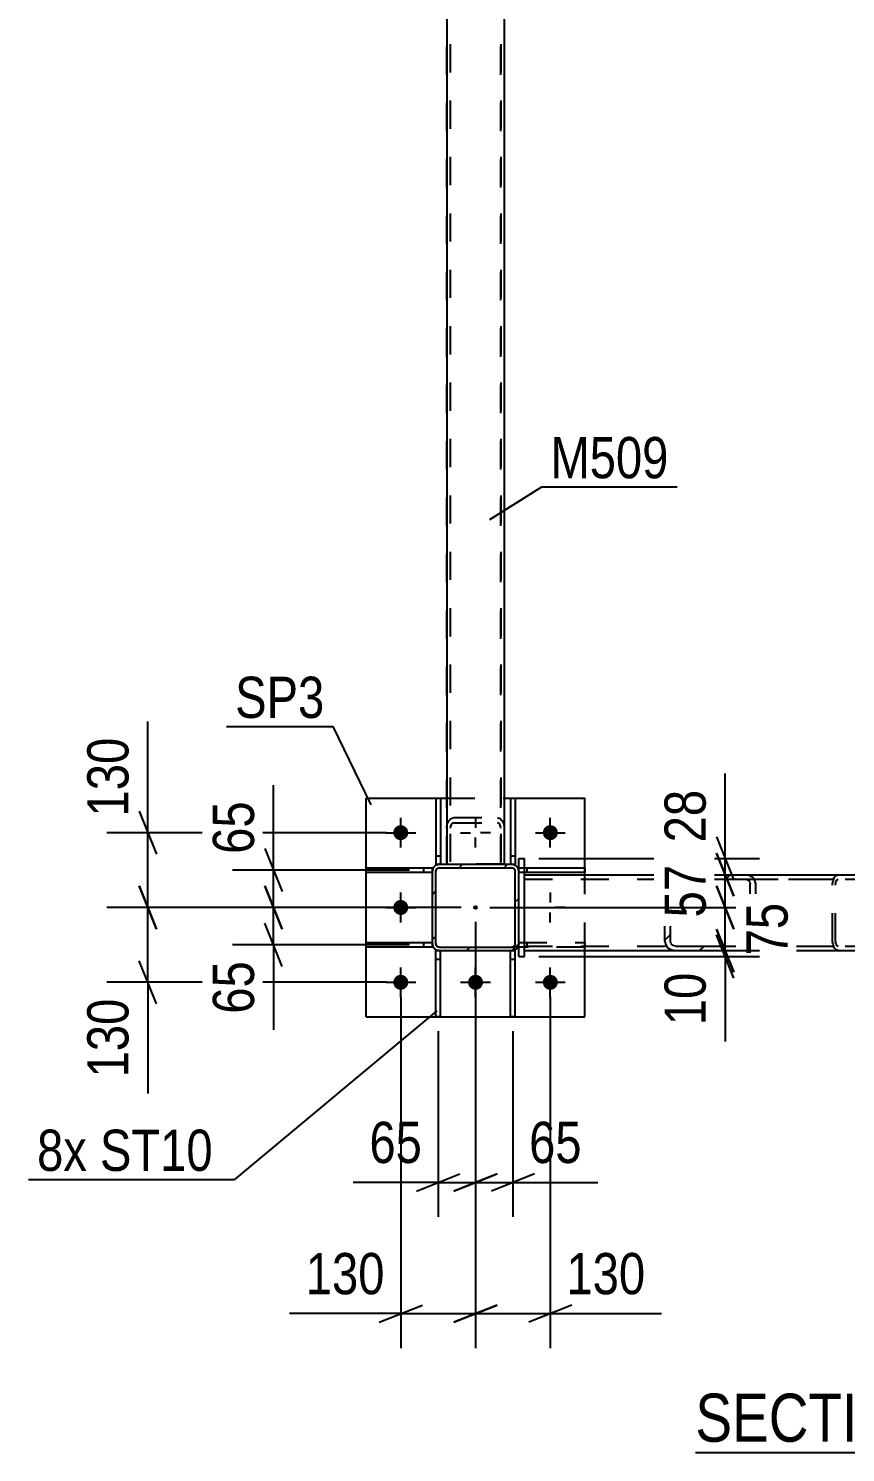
# Model space of a CAD drawing. Header units: millimetres. Extents: x -808 to 381, y -747 to 94.
# Drawn here: x -1.8 to 55, y -296.9 to -197.9 of the extents above; entities that cross this region are included whole.
import ezdxf

# ---------------------------------------------------------------- set-up
doc = ezdxf.new("R2010")
doc.units = ezdxf.units.MM
doc.linetypes.add('DXK_LINE_DOT2', pattern=[3.9198, 1.9599, -1.9599])
doc.linetypes.add('DXK_LINE_DOT3', pattern=[5.9187, 2.979, -0.9799, 0.9799, -0.9799])
doc.styles.add('Arial Narrow', font='ARIALN.TTF', dxfattribs={"height": 0.2})

# ---------------------------------------------------------------- blocks, each defined once
blk = doc.blocks.new('Unknown-232923327-16 - 102461')
at = {"color": 6, "linetype": 'Continuous'}
blk.add_line((44.584, -296.872), (72.23, -296.872), dxfattribs=at)
at = {"color": 0, "linetype": 'Continuous'}
for points in [[(62.692, -296.122), (62.692, -292.622), (44.584, -292.622), (44.584, -296.122)], [(66.299, -296.122), (66.299, -292.622), (63.742, -292.622), (63.742, -296.122)], [(68.623, -296.122), (68.623, -292.622), (67.349, -292.622), (67.349, -296.122)], [(72.23, -296.122), (72.23, -292.622), (69.673, -292.622), (69.673, -296.122)]]:
    blk.add_wipeout(points, dxfattribs=at)
at = {"color": 7, "linetype": 'Continuous', "style": 'Arial Narrow'}
for s, height, p in [('SECTION ', 3.3405, (44.584, -296.122)), ('E', 3.34, (63.742, -296.122)), ('E', 3.34, (69.673, -296.122)), ('-', 3.34, (67.349, -296.122))]:
    blk.add_text(s, height=height, dxfattribs=at).set_placement(p)
blk = doc.blocks.new('Part-232923327-102625 - 102461')
at = {"linetype": 'Continuous'}
h = blk.add_hatch(dxfattribs=at)
h.set_pattern_fill('', scale=0.7, style=0, pattern_type=0)
h.set_pattern_definition([(45, (31.8123, -261.995), (-1.57154, 1.57154), [])])
h.paths.add_polyline_path([(26.772, -261.995), (31.812, -261.995), (31.996, -261.958), (32.152, -261.854), (32.256, -261.699), (32.292, -261.515), (32.292, -256.475), (32.256, -256.291), (32.152, -256.136), (31.996, -256.031), (31.812, -255.995), (26.772, -255.995), (26.589, -256.031), (26.433, -256.136), (26.329, -256.291), (26.292, -256.475), (26.292, -261.515), (26.329, -261.699), (26.433, -261.854), (26.589, -261.958)])
h.paths.add_polyline_path([(26.551, -261.607), (26.532, -261.515), (26.532, -256.475), (26.551, -256.383), (26.603, -256.305), (26.68, -256.253), (26.772, -256.235), (31.812, -256.235), (31.904, -256.253), (31.982, -256.305), (32.034, -256.383), (32.052, -256.475), (32.052, -261.515), (32.034, -261.607), (31.982, -261.685), (31.904, -261.737), (31.812, -261.755), (26.772, -261.755), (26.68, -261.737), (26.603, -261.685)])
blk.add_hatch(color=30, dxfattribs=at).paths.add_polyline_path([(29.292, -259.095, -1), (29.292, -258.895, -1)])
at = {"color": 7, "linetype": 'DXK_LINE_DOT2'}
for p, q in [((26.292, -256.475), (26.329, -256.291)), ((26.603, -256.305), (26.551, -256.383)), ((26.589, -256.031), (26.772, -255.995)), ((26.68, -256.253), (26.603, -256.305)), ((26.772, -256.235), (26.68, -256.253)), ((26.772, -255.995), (31.812, -255.995)), ((26.772, -256.235), (31.812, -256.235)), ((31.812, -255.995), (31.996, -256.031)), ((31.904, -256.253), (31.812, -256.235)), ((31.982, -256.305), (31.904, -256.253)), ((32.034, -256.383), (31.982, -256.305)), ((32.256, -256.291), (32.292, -256.475)), ((26.292, -261.515), (26.292, -256.475)), ((26.551, -256.383), (26.532, -256.475)), ((26.532, -261.515), (26.532, -256.475)), ((32.052, -256.475), (32.034, -256.383)), ((32.052, -261.515), (32.052, -256.475)), ((32.292, -261.515), (32.292, -256.475)), ((26.329, -261.699), (26.292, -261.515)), ((26.532, -261.515), (26.551, -261.607)), ((26.551, -261.607), (26.603, -261.685)), ((26.772, -261.995), (26.589, -261.958)), ((26.603, -261.685), (26.68, -261.737)), ((26.68, -261.737), (26.772, -261.755)), ((26.772, -261.755), (31.812, -261.755)), ((26.772, -261.995), (31.812, -261.995)), ((31.812, -261.755), (31.904, -261.737)), ((31.996, -261.958), (31.812, -261.995)), ((31.904, -261.737), (31.982, -261.685)), ((31.982, -261.685), (32.034, -261.607)), ((32.034, -261.607), (32.052, -261.515)), ((32.292, -261.515), (32.256, -261.699))]:
    blk.add_line(p, q, dxfattribs=at)
at = {"color": 2, "linetype": 'Continuous'}
for p, q in [((26.329, -256.291), (26.292, -256.475)), ((26.551, -256.383), (26.603, -256.305)), ((26.772, -255.995), (26.589, -256.031)), ((26.603, -256.305), (26.68, -256.253)), ((26.68, -256.253), (26.772, -256.235)), ((26.772, -255.995), (26.772, -255.995)), ((26.772, -255.995), (31.812, -255.995)), ((26.772, -256.235), (26.772, -256.235)), ((26.772, -256.235), (31.812, -256.235)), ((31.812, -255.995), (31.812, -255.995)), ((31.996, -256.031), (31.812, -255.995)), ((31.812, -256.235), (31.812, -256.235)), ((31.812, -256.235), (31.904, -256.253)), ((31.904, -256.253), (31.982, -256.305)), ((31.982, -256.305), (32.034, -256.383)), ((32.292, -256.475), (32.256, -256.291)), ((26.292, -256.475), (26.292, -256.475)), ((26.292, -261.515), (26.292, -256.475)), ((26.532, -256.475), (26.551, -256.383)), ((26.532, -256.475), (26.532, -256.475)), ((26.532, -261.515), (26.532, -256.475)), ((32.034, -256.383), (32.052, -256.475)), ((32.052, -256.475), (32.052, -256.475)), ((32.052, -261.515), (32.052, -256.475)), ((32.292, -256.475), (32.292, -256.475)), ((32.292, -261.515), (32.292, -256.475)), ((26.292, -261.515), (26.292, -261.515)), ((26.292, -261.515), (26.329, -261.699)), ((26.532, -261.515), (26.532, -261.515)), ((26.551, -261.607), (26.532, -261.515)), ((26.603, -261.685), (26.551, -261.607)), ((26.589, -261.958), (26.772, -261.995)), ((26.68, -261.737), (26.603, -261.685)), ((26.772, -261.755), (26.68, -261.737)), ((26.772, -261.755), (26.772, -261.755)), ((26.772, -261.755), (31.812, -261.755)), ((26.772, -261.995), (26.772, -261.995)), ((26.772, -261.995), (31.812, -261.995)), ((31.904, -261.737), (31.812, -261.755)), ((31.812, -261.755), (31.812, -261.755)), ((31.812, -261.995), (31.996, -261.958)), ((31.812, -261.995), (31.812, -261.995)), ((31.982, -261.685), (31.904, -261.737)), ((32.034, -261.607), (31.982, -261.685)), ((32.052, -261.515), (32.034, -261.607)), ((32.052, -261.515), (32.052, -261.515)), ((32.256, -261.699), (32.292, -261.515)), ((32.292, -261.515), (32.292, -261.515))]:
    blk.add_line(p, q, dxfattribs=at)
at = {"color": 30, "linetype": 'DXK_LINE_DOT3'}
blk.add_line((29.292, -258.995), (29.292, -258.995), dxfattribs=at)
at = {"color": 30, "linetype": 'Continuous'}
blk.add_circle((29.292, -258.995), 0.1, dxfattribs=at)
at = {"color": 7, "linetype": 'DXK_LINE_DOT2'}
for centre, start, end in [((26.772, -256.475), 112.5, 157.5), ((31.812, -256.475), 22.5, 67.5), ((26.772, -261.515), 202.5, 247.5), ((31.812, -261.515), 292.5, 337.5)]:
    blk.add_arc(centre, 0.48, start, end, dxfattribs=at)
at = {"color": 2, "linetype": 'Continuous'}
for centre, start, end in [((26.772, -256.475), 112.5, 157.5), ((31.812, -256.475), 22.5, 67.5), ((26.772, -261.515), 202.5, 247.5), ((31.812, -261.515), 292.5, 337.5)]:
    blk.add_arc(centre, 0.48, start, end, dxfattribs=at)
blk = doc.blocks.new('Part-232923327-102497 - 102461')
at = {"linetype": 'Continuous'}
h = blk.add_hatch(dxfattribs=at)
h.set_pattern_fill('', scale=0.7, style=0, pattern_type=0)
h.set_pattern_definition([(45, (48.0198, -261.995), (-1.57154, 1.57154), [])])
h.paths.add_polyline_path([(43.232, -261.995), (48.02, -261.995), (48.313, -261.946), (48.561, -261.808), (48.728, -261.6), (48.786, -261.355), (48.786, -257.355), (48.728, -257.11), (48.561, -256.902), (48.313, -256.764), (48.02, -256.715), (43.232, -256.715), (42.939, -256.764), (42.69, -256.902), (42.524, -257.11), (42.466, -257.355), (42.466, -261.355), (42.524, -261.6), (42.69, -261.808), (42.939, -261.946)])
h.paths.add_polyline_path([(42.878, -261.477), (42.849, -261.355), (42.849, -257.355), (42.878, -257.233), (42.961, -257.129), (43.085, -257.059), (43.232, -257.035), (48.02, -257.035), (48.166, -257.059), (48.291, -257.129), (48.374, -257.233), (48.403, -257.355), (48.403, -261.355), (48.374, -261.477), (48.291, -261.581), (48.166, -261.651), (48.02, -261.675), (43.232, -261.675), (43.085, -261.651), (42.961, -261.581)])
at = {"color": 2, "linetype": 'Continuous'}
for p, q in [((42.524, -257.11), (42.466, -257.355)), ((42.849, -257.355), (42.878, -257.233)), ((43.232, -256.715), (42.939, -256.764)), ((43.085, -257.059), (43.232, -257.035)), ((43.232, -256.715), (48.02, -256.715)), ((43.232, -257.035), (48.02, -257.035)), ((48.02, -256.715), (56.908, -256.715)), ((48.313, -256.764), (48.02, -256.715)), ((48.02, -257.035), (48.166, -257.059)), ((48.374, -257.233), (48.403, -257.355)), ((48.786, -257.355), (48.728, -257.11)), ((56.908, -256.715), (57.055, -256.764)), ((57.055, -256.764), (57.179, -256.902)), ((57.179, -256.902), (57.262, -257.11)), ((57.262, -257.11), (57.291, -257.355)), ((42.466, -261.355), (42.466, -257.355)), ((42.849, -261.355), (42.849, -257.355)), ((48.403, -261.355), (48.403, -257.355)), ((48.786, -261.355), (48.786, -257.355)), ((57.291, -261.355), (57.291, -257.355)), ((42.466, -261.355), (42.524, -261.6)), ((42.878, -261.477), (42.849, -261.355)), ((42.939, -261.946), (43.232, -261.995)), ((43.232, -261.675), (43.085, -261.651)), ((43.232, -261.675), (48.02, -261.675)), ((43.232, -261.995), (48.02, -261.995)), ((48.166, -261.651), (48.02, -261.675)), ((48.02, -261.995), (48.313, -261.946)), ((48.02, -261.995), (56.908, -261.995)), ((48.403, -261.355), (48.374, -261.477)), ((48.728, -261.6), (48.786, -261.355)), ((57.055, -261.946), (56.908, -261.995)), ((57.179, -261.808), (57.055, -261.946)), ((57.262, -261.6), (57.179, -261.808)), ((57.291, -261.355), (57.262, -261.6))]:
    blk.add_line(p, q, dxfattribs=at)
at = {"color": 7, "linetype": 'DXK_LINE_DOT2'}
for p, q in [((43.232, -256.715), (48.02, -256.715)), ((43.232, -257.035), (56.908, -257.035)), ((54.132, -257.355), (54.161, -257.11)), ((54.161, -257.11), (54.244, -256.902)), ((54.244, -256.902), (54.368, -256.764)), ((54.338, -257.233), (54.323, -257.355)), ((54.379, -257.129), (54.338, -257.233)), ((54.368, -256.764), (54.515, -256.715)), ((54.379, -257.129), (54.396, -257.11)), ((54.396, -257.11), (54.441, -257.059)), ((54.441, -257.059), (54.515, -257.035)), ((56.982, -257.059), (56.908, -257.035)), ((57.044, -257.129), (56.982, -257.059)), ((57.085, -257.233), (57.044, -257.129)), ((57.1, -257.355), (57.085, -257.233)), ((54.132, -261.355), (54.132, -257.355)), ((54.323, -261.355), (54.323, -257.355)), ((57.1, -261.355), (57.1, -257.355)), ((43.232, -261.675), (56.908, -261.675)), ((43.232, -261.995), (48.02, -261.995)), ((54.161, -261.6), (54.132, -261.355)), ((54.244, -261.808), (54.161, -261.6)), ((54.368, -261.946), (54.244, -261.808)), ((54.323, -261.355), (54.338, -261.477)), ((54.338, -261.477), (54.379, -261.581)), ((54.515, -261.995), (54.368, -261.946)), ((54.379, -261.581), (54.441, -261.651)), ((54.441, -261.651), (54.515, -261.675)), ((54.515, -261.995), (56.908, -261.995)), ((56.908, -261.675), (56.982, -261.651)), ((56.982, -261.651), (57.044, -261.581)), ((57.044, -261.581), (57.085, -261.477)), ((57.085, -261.477), (57.1, -261.355))]:
    blk.add_line(p, q, dxfattribs=at)
at = {"color": 2, "linetype": 'Continuous'}
for centre, radius, start, end in [((43.156, -257.445), 0.716, 107.70119, 152.05373), ((43.194, -257.4), 0.358, 107.70119, 152.05373), ((48.058, -257.4), 0.358, 27.94627, 72.2988), ((48.095, -257.445), 0.716, 27.94627, 72.2988), ((43.156, -261.265), 0.716, 207.94627, 252.2988), ((43.194, -261.31), 0.358, 207.94627, 252.2988), ((48.058, -261.31), 0.358, 287.70119, 332.05373), ((48.095, -261.265), 0.716, 287.70119, 332.05373)]:
    blk.add_arc(centre, radius, start, end, dxfattribs=at)
blk = doc.blocks.new('Part-232923327-102658 - 102461')
at = {"color": 2, "linetype": 'Continuous'}
for p, q in [((26.532, -261.995), (26.772, -261.995)), ((26.532, -266.595), (26.532, -261.995)), ((26.852, -266.595), (26.852, -261.995)), ((26.852, -266.595), (26.532, -266.595))]:
    blk.add_line(p, q, dxfattribs=at)
at = {"color": 7, "linetype": 'DXK_LINE_DOT2'}
for p, q in [((26.772, -261.995), (26.852, -261.995)), ((26.532, -262.595), (26.852, -262.595))]:
    blk.add_line(p, q, dxfattribs=at)
blk = doc.blocks.new('Part-232923327-102496 - 102461')
at = {"linetype": 'Continuous'}
h = blk.add_hatch(dxfattribs=at)
h.set_pattern_fill('', scale=0.7, style=0, pattern_type=0)
h.set_pattern_definition([(45, (71.3508, -261.995), (-1.57154, 1.57154), [])])
h.paths.add_polyline_path([(66.563, -261.995), (71.351, -261.995), (71.644, -261.946), (71.893, -261.808), (72.059, -261.6), (72.117, -261.355), (72.117, -257.355), (72.059, -257.11), (71.893, -256.902), (71.644, -256.764), (71.351, -256.715), (66.563, -256.715), (66.27, -256.764), (66.021, -256.902), (65.855, -257.11), (65.797, -257.355), (65.797, -261.355), (65.855, -261.6), (66.021, -261.808), (66.27, -261.946)])
h.paths.add_polyline_path([(66.209, -261.477), (66.18, -261.355), (66.18, -257.355), (66.209, -257.233), (66.292, -257.129), (66.417, -257.059), (66.563, -257.035), (71.351, -257.035), (71.497, -257.059), (71.622, -257.129), (71.705, -257.233), (71.734, -257.355), (71.734, -261.355), (71.705, -261.477), (71.622, -261.581), (71.497, -261.651), (71.351, -261.675), (66.563, -261.675), (66.417, -261.651), (66.292, -261.581)])
at = {"color": 2, "linetype": 'Continuous'}
for p, q in [((32.692, -256.715), (43.232, -256.715)), ((56.908, -256.715), (66.563, -256.715)), ((65.855, -257.11), (65.797, -257.355)), ((66.18, -257.355), (66.209, -257.233)), ((66.563, -256.715), (66.27, -256.764)), ((66.417, -257.059), (66.563, -257.035)), ((66.563, -256.715), (71.351, -256.715)), ((66.563, -257.035), (71.351, -257.035)), ((71.644, -256.764), (71.351, -256.715)), ((71.351, -257.035), (71.497, -257.059)), ((71.705, -257.233), (71.734, -257.355)), ((72.117, -257.355), (72.059, -257.11)), ((65.797, -261.355), (65.797, -257.355)), ((66.18, -261.355), (66.18, -257.355)), ((71.734, -261.355), (71.734, -257.355)), ((72.117, -261.355), (72.117, -257.355)), ((32.692, -261.995), (43.232, -261.995)), ((56.908, -261.995), (66.563, -261.995)), ((65.797, -261.355), (65.855, -261.6)), ((66.209, -261.477), (66.18, -261.355)), ((66.27, -261.946), (66.563, -261.995)), ((66.563, -261.675), (66.417, -261.651)), ((66.563, -261.675), (71.351, -261.675)), ((66.563, -261.995), (71.351, -261.995)), ((71.497, -261.651), (71.351, -261.675)), ((71.351, -261.995), (71.644, -261.946)), ((71.734, -261.355), (71.705, -261.477)), ((72.059, -261.6), (72.117, -261.355))]:
    blk.add_line(p, q, dxfattribs=at)
at = {"color": 7, "linetype": 'DXK_LINE_DOT2'}
for p, q in [((32.692, -261.995), (32.692, -256.715)), ((32.692, -257.035), (71.351, -257.035)), ((43.232, -256.715), (56.908, -256.715)), ((66.563, -256.715), (71.351, -256.715)), ((32.692, -261.675), (71.351, -261.675)), ((43.232, -261.995), (56.908, -261.995)), ((66.563, -261.995), (71.351, -261.995))]:
    blk.add_line(p, q, dxfattribs=at)
at = {"color": 2, "linetype": 'Continuous'}
for centre, radius, start, end in [((66.488, -257.445), 0.716, 107.7012, 152.05373), ((66.525, -257.4), 0.358, 107.7012, 152.05373), ((71.389, -257.4), 0.358, 27.94627, 72.29881), ((71.426, -257.445), 0.716, 27.94627, 72.29881), ((66.488, -261.265), 0.716, 207.94627, 252.29881), ((66.525, -261.31), 0.358, 207.94627, 252.29881), ((71.389, -261.31), 0.358, 287.7012, 332.05373), ((71.426, -261.265), 0.716, 287.7012, 332.05373)]:
    blk.add_arc(centre, radius, start, end, dxfattribs=at)
blk = doc.blocks.new('Part-232923327-102651 - 102461')
at = {"color": 7, "linetype": 'DXK_LINE_DOT2'}
for p, q in [((32.292, -256.555), (32.292, -256.235)), ((32.292, -256.235), (32.692, -256.235)), ((32.892, -256.555), (32.892, -256.235)), ((32.692, -256.555), (32.292, -256.555))]:
    blk.add_line(p, q, dxfattribs=at)
at = {"color": 2, "linetype": 'Continuous'}
for p, q in [((32.692, -256.235), (36.892, -256.235)), ((36.892, -256.235), (36.892, -256.555)), ((36.892, -256.555), (32.692, -256.555))]:
    blk.add_line(p, q, dxfattribs=at)
blk = doc.blocks.new('Part-232923327-102652 - 102461')
at = {"color": 7, "linetype": 'DXK_LINE_DOT2'}
for p, q in [((32.292, -261.755), (32.292, -261.435)), ((32.292, -261.435), (36.892, -261.435)), ((36.892, -261.755), (32.292, -261.755)), ((32.892, -261.755), (32.892, -261.435)), ((36.892, -261.435), (36.892, -261.755))]:
    blk.add_line(p, q, dxfattribs=at)
blk = doc.blocks.new('Part-232923327-102524 - 102461')
at = {"color": 7, "linetype": 'DXK_LINE_DOT2'}
for p, q in [((27.292, -255.995), (27.292, -136.279)), ((27.532, -136.279), (27.532, -255.995)), ((31.052, -255.995), (31.052, -136.279)), ((31.292, -136.279), (31.292, -255.995)), ((31.292, -255.995), (27.292, -255.995))]:
    blk.add_line(p, q, dxfattribs=at)
blk = doc.blocks.new('Part-232923327-102531 - 102461')
at = {"color": 7, "linetype": 'DXK_LINE_DOT2'}
for p, q in [((27.532, -136.279), (27.532, -255.995)), ((31.052, -136.279), (31.052, -255.995)), ((27.292, -253.488), (27.329, -253.204)), ((27.329, -253.204), (27.433, -252.962)), ((27.433, -252.962), (27.589, -252.801)), ((27.551, -253.346), (27.532, -253.488)), ((27.603, -253.225), (27.551, -253.346)), ((27.589, -252.801), (27.772, -252.744)), ((27.68, -253.145), (27.603, -253.225)), ((27.772, -253.116), (27.68, -253.145)), ((27.772, -252.744), (30.812, -252.744)), ((27.772, -253.116), (30.812, -253.116)), ((30.812, -252.744), (30.996, -252.801)), ((30.904, -253.145), (30.812, -253.116)), ((30.982, -253.225), (30.904, -253.145)), ((31.034, -253.346), (30.982, -253.225)), ((30.996, -252.801), (31.152, -252.962)), ((31.052, -253.488), (31.034, -253.346)), ((31.152, -252.962), (31.256, -253.204)), ((31.256, -253.204), (31.292, -253.488)), ((27.292, -255.995), (31.292, -255.995))]:
    blk.add_line(p, q, dxfattribs=at)
at = {"color": 2, "linetype": 'Continuous'}
for p, q in [((27.292, -194.212), (27.292, -255.995)), ((31.292, -194.212), (31.292, -255.995))]:
    blk.add_line(p, q, dxfattribs=at)
blk = doc.blocks.new('Part-232923327-102534 - 102461')
at = {"color": 2, "linetype": 'Continuous'}
for p, q in [((21.692, -251.395), (27.292, -251.395)), ((21.692, -266.595), (21.692, -251.395)), ((31.292, -251.395), (36.892, -251.395)), ((36.892, -256.715), (36.892, -251.395)), ((36.892, -266.595), (36.892, -261.995)), ((21.692, -266.595), (36.892, -266.595))]:
    blk.add_line(p, q, dxfattribs=at)
at = {"color": 7, "linetype": 'DXK_LINE_DOT2'}
for p, q in [((27.292, -251.395), (31.292, -251.395)), ((36.892, -261.995), (36.892, -256.715))]:
    blk.add_line(p, q, dxfattribs=at)
blk = doc.blocks.new('Part-232923327-102579 - 102461')
at = {"color": 2, "linetype": 'Continuous'}
for p, q in [((32.292, -255.596), (32.692, -255.596)), ((32.292, -256.475), (32.292, -255.596)), ((32.692, -262.396), (32.692, -255.596)), ((32.292, -262.396), (32.292, -261.515)), ((32.292, -262.396), (32.692, -262.396))]:
    blk.add_line(p, q, dxfattribs=at)
at = {"color": 7, "linetype": 'DXK_LINE_DOT2'}
blk.add_line((32.292, -261.515), (32.292, -256.475), dxfattribs=at)
blk = doc.blocks.new('Part-232923327-102653 - 102461')
at = {"color": 2, "linetype": 'Continuous'}
for p, q in [((21.692, -256.235), (26.292, -256.235)), ((21.692, -256.555), (21.692, -256.235)), ((26.292, -256.475), (26.292, -256.235)), ((26.292, -256.555), (21.692, -256.555))]:
    blk.add_line(p, q, dxfattribs=at)
at = {"color": 7, "linetype": 'DXK_LINE_DOT2'}
for p, q in [((25.692, -256.555), (25.692, -256.235)), ((26.292, -256.555), (26.292, -256.475))]:
    blk.add_line(p, q, dxfattribs=at)
blk = doc.blocks.new('Part-232923327-102654 - 102461')
at = {"color": 2, "linetype": 'Continuous'}
for p, q in [((21.692, -261.435), (26.292, -261.435)), ((21.692, -261.755), (21.692, -261.435)), ((26.292, -261.755), (21.692, -261.755)), ((26.292, -261.755), (26.292, -261.515))]:
    blk.add_line(p, q, dxfattribs=at)
at = {"color": 7, "linetype": 'DXK_LINE_DOT2'}
for p, q in [((25.692, -261.755), (25.692, -261.435)), ((26.292, -261.515), (26.292, -261.435))]:
    blk.add_line(p, q, dxfattribs=at)
blk = doc.blocks.new('Part-232923327-102655 - 102461')
at = {"color": 2, "linetype": 'Continuous'}
for p, q in [((31.732, -251.395), (31.732, -255.995)), ((31.732, -251.395), (32.052, -251.395)), ((32.052, -251.395), (32.052, -255.995)), ((31.812, -255.995), (32.052, -255.995))]:
    blk.add_line(p, q, dxfattribs=at)
at = {"color": 7, "linetype": 'DXK_LINE_DOT2'}
for p, q in [((31.732, -255.395), (32.052, -255.395)), ((31.732, -255.995), (31.812, -255.995))]:
    blk.add_line(p, q, dxfattribs=at)
blk = doc.blocks.new('Part-232923327-102656 - 102461')
at = {"color": 2, "linetype": 'Continuous'}
for p, q in [((26.532, -251.395), (26.532, -255.995)), ((26.532, -251.395), (26.852, -251.395)), ((26.852, -251.395), (26.852, -255.995)), ((26.532, -255.995), (26.772, -255.995))]:
    blk.add_line(p, q, dxfattribs=at)
at = {"color": 7, "linetype": 'DXK_LINE_DOT2'}
for p, q in [((26.532, -255.395), (26.852, -255.395)), ((26.852, -255.995), (26.772, -255.995))]:
    blk.add_line(p, q, dxfattribs=at)
blk = doc.blocks.new('Part-232923327-102657 - 102461')
at = {"color": 2, "linetype": 'Continuous'}
for p, q in [((31.732, -266.595), (31.732, -261.995)), ((31.812, -261.995), (32.052, -261.995)), ((32.052, -266.595), (32.052, -261.995)), ((32.052, -266.595), (31.732, -266.595))]:
    blk.add_line(p, q, dxfattribs=at)
at = {"color": 7, "linetype": 'DXK_LINE_DOT2'}
for p, q in [((31.732, -261.995), (31.812, -261.995)), ((31.732, -262.595), (32.052, -262.595))]:
    blk.add_line(p, q, dxfattribs=at)
blk = doc.blocks.new('Bolt-232923327-102695 - 102461')
at = {"linetype": 'Continuous'}
for points in [[(24.092, -253.275, -1), (24.092, -254.315, -1)], [(34.492, -253.275, -1), (34.492, -254.315, -1)], [(24.092, -258.475, -1), (24.092, -259.515, -1)], [(24.092, -263.675, -1), (24.092, -264.715, -1)], [(29.292, -263.675, -1), (29.292, -264.715, -1)], [(34.492, -263.675, -1), (34.492, -264.715, -1)]]:
    blk.add_hatch(color=1, dxfattribs=at).paths.add_polyline_path(points)
at = {"color": 1, "linetype": 'Continuous'}
for p, q in [((24.092, -254.835), (24.092, -252.755)), ((29.292, -252.755), (29.292, -253.448)), ((34.492, -254.835), (34.492, -252.755)), ((23.052, -253.795), (25.132, -253.795)), ((28.252, -253.795), (28.945, -253.795)), ((29.292, -254.835), (29.292, -254.142)), ((30.332, -253.795), (29.64, -253.795)), ((33.452, -253.795), (35.532, -253.795)), ((24.092, -260.035), (24.092, -257.955)), ((34.492, -257.955), (34.492, -258.648)), ((23.052, -258.995), (25.132, -258.995)), ((33.452, -258.995), (34.145, -258.995)), ((35.532, -258.995), (34.84, -258.995)), ((34.492, -260.035), (34.492, -259.342)), ((24.092, -265.235), (24.092, -263.155)), ((29.292, -265.235), (29.292, -263.155)), ((34.492, -265.235), (34.492, -263.155)), ((23.052, -264.195), (25.132, -264.195)), ((28.252, -264.195), (30.332, -264.195)), ((33.452, -264.195), (35.532, -264.195))]:
    blk.add_line(p, q, dxfattribs=at)
blk = doc.blocks.new('StraightDimension-232923327-147616 - 102461')
at = {"color": 7, "linetype": 'Continuous'}
for p, q in [((5.897, -257.495), (7.097, -260.495)), ((23.092, -258.995), (3.647, -258.995)), ((6.497, -264.195), (6.497, -258.995)), ((7.097, -265.695), (5.897, -262.695)), ((23.092, -264.195), (3.647, -264.195)), ((6.497, -264.195), (6.497, -271.929)), ((6.497, -264.195), (6.497, -271.929))]:
    blk.add_line(p, q, dxfattribs=at)
at = {"color": 0}
blk.add_wipeout([(5.747, -264.72), (1.547, -264.72), (1.547, -271.404), (5.747, -271.404)], dxfattribs=at)
at = {"color": 3, "style": 'Arial Narrow'}
blk.add_text('130', height=2.8633, rotation=90.00021, dxfattribs=at).set_placement((5.147, -270.804))
blk = doc.blocks.new('StraightDimension-232923327-109079 - 102461')
at = {"color": 7, "linetype": 'Continuous'}
for p, q in [((29.292, -262.995), (29.292, -280.5)), ((31.892, -267.595), (31.892, -280.5)), ((27.792, -278.7), (30.792, -277.5)), ((33.392, -277.5), (30.392, -278.7)), ((29.292, -278.1), (31.892, -278.1)), ((31.892, -278.1), (37.799, -278.1)), ((31.892, -278.1), (37.799, -278.1))]:
    blk.add_line(p, q, dxfattribs=at)
at = {"color": 0}
blk.add_wipeout([(37.274, -277.35), (37.274, -273.15), (32.417, -273.15), (32.417, -277.35)], dxfattribs=at)
at = {"color": 3, "style": 'Arial Narrow'}
blk.add_text('65', height=2.8633, dxfattribs=at).set_placement((33.017, -276.75))
blk = doc.blocks.new('StraightDimension-232923327-109080 - 102461')
at = {"color": 7, "linetype": 'Continuous'}
for p, q in [((29.292, -262.995), (29.292, -280.5)), ((26.692, -267.595), (26.692, -280.5)), ((25.192, -278.7), (28.192, -277.5)), ((30.792, -277.5), (27.792, -278.7)), ((26.692, -278.1), (20.786, -278.1)), ((26.692, -278.1), (20.786, -278.1)), ((26.692, -278.1), (29.292, -278.1))]:
    blk.add_line(p, q, dxfattribs=at)
at = {"color": 0}
blk.add_wipeout([(26.167, -277.35), (26.167, -273.15), (21.311, -273.15), (21.311, -277.35)], dxfattribs=at)
at = {"color": 3, "style": 'Arial Narrow'}
blk.add_text('65', height=2.8633, dxfattribs=at).set_placement((21.911, -276.75))
blk = doc.blocks.new('StraightDimension-232923327-147618 - 102461')
at = {"color": 7, "linetype": 'Continuous'}
for p, q in [((6.497, -253.795), (6.497, -246.061)), ((6.497, -253.795), (6.497, -246.061)), ((5.897, -252.295), (7.097, -255.295)), ((23.092, -253.795), (3.647, -253.795)), ((6.497, -258.995), (6.497, -253.795)), ((7.097, -260.495), (5.897, -257.495)), ((23.092, -258.995), (3.647, -258.995))]:
    blk.add_line(p, q, dxfattribs=at)
at = {"color": 0}
blk.add_wipeout([(5.747, -246.586), (1.547, -246.586), (1.547, -253.27), (5.747, -253.27)], dxfattribs=at)
at = {"color": 3, "style": 'Arial Narrow'}
blk.add_text('130', height=2.8633, rotation=90.00021, dxfattribs=at).set_placement((5.147, -252.67))
blk = doc.blocks.new('StraightDimension-232923327-160458 - 102461')
at = {"color": 7, "linetype": 'Continuous'}
for p, q in [((15.231, -256.395), (15.231, -250.489)), ((15.231, -256.395), (15.231, -250.489)), ((14.631, -254.895), (15.831, -257.895)), ((24.692, -256.395), (12.381, -256.395)), ((15.231, -258.995), (15.231, -256.395)), ((15.831, -260.495), (14.631, -257.495)), ((28.292, -258.995), (12.381, -258.995))]:
    blk.add_line(p, q, dxfattribs=at)
at = {"color": 0}
blk.add_wipeout([(14.481, -251.014), (10.281, -251.014), (10.281, -255.87), (14.481, -255.87)], dxfattribs=at)
at = {"color": 3, "style": 'Arial Narrow'}
blk.add_text('65', height=2.8633, rotation=90.00021, dxfattribs=at).set_placement((13.881, -255.27))
blk = doc.blocks.new('StraightDimension-232923327-160459 - 102461')
at = {"color": 7, "linetype": 'Continuous'}
for p, q in [((14.631, -257.495), (15.831, -260.495)), ((28.292, -258.995), (12.381, -258.995)), ((15.231, -261.595), (15.231, -258.995)), ((15.831, -263.095), (14.631, -260.095)), ((24.692, -261.595), (12.381, -261.595)), ((15.231, -261.595), (15.231, -267.501)), ((15.231, -261.595), (15.231, -267.501))]:
    blk.add_line(p, q, dxfattribs=at)
at = {"color": 0}
blk.add_wipeout([(14.481, -262.12), (10.281, -262.12), (10.281, -266.976), (14.481, -266.976)], dxfattribs=at)
at = {"color": 3, "style": 'Arial Narrow'}
blk.add_text('65', height=2.8633, rotation=90.00021, dxfattribs=at).set_placement((13.881, -266.376))
blk = doc.blocks.new('StraightDimension-232923327-160509 - 102461')
at = {"color": 7, "linetype": 'Continuous'}
for p, q in [((29.292, -259.995), (29.292, -289.622)), ((34.492, -265.195), (34.492, -289.622)), ((27.792, -287.822), (30.792, -286.622)), ((35.992, -286.622), (32.992, -287.822)), ((29.292, -287.222), (34.492, -287.222)), ((34.492, -287.222), (42.227, -287.222)), ((34.492, -287.222), (42.227, -287.222))]:
    blk.add_line(p, q, dxfattribs=at)
at = {"color": 0}
blk.add_wipeout([(41.702, -286.472), (41.702, -282.272), (35.017, -282.272), (35.017, -286.472)], dxfattribs=at)
at = {"color": 3, "style": 'Arial Narrow'}
blk.add_text('130', height=2.8633, dxfattribs=at).set_placement((35.617, -285.872))
blk = doc.blocks.new('StraightDimension-232923327-160510 - 102461')
at = {"color": 7, "linetype": 'Continuous'}
for p, q in [((29.292, -259.995), (29.292, -289.622)), ((24.092, -265.195), (24.092, -289.622)), ((22.592, -287.822), (25.592, -286.622)), ((30.792, -286.622), (27.792, -287.822)), ((24.092, -287.222), (16.358, -287.222)), ((24.092, -287.222), (16.358, -287.222)), ((24.092, -287.222), (29.292, -287.222))]:
    blk.add_line(p, q, dxfattribs=at)
at = {"color": 0}
blk.add_wipeout([(23.567, -286.472), (23.567, -282.272), (16.883, -282.272), (16.883, -286.472)], dxfattribs=at)
at = {"color": 3, "style": 'Arial Narrow'}
blk.add_text('130', height=2.8633, dxfattribs=at).set_placement((17.483, -285.872))
blk = doc.blocks.new('StraightDimension-232923327-160558 - 102461')
at = {"color": 7, "linetype": 'Continuous'}
for p, q in [((46.649, -255.596), (46.649, -249.69)), ((46.649, -255.596), (46.649, -249.69)), ((46.049, -254.096), (47.249, -257.096)), ((47.249, -258.215), (46.049, -255.215)), ((33.692, -255.596), (49.049, -255.596)), ((46.649, -256.715), (46.649, -255.596)), ((33.692, -256.715), (49.049, -256.715))]:
    blk.add_line(p, q, dxfattribs=at)
at = {"color": 0}
blk.add_wipeout([(45.899, -250.215), (41.699, -250.215), (41.699, -255.071), (45.899, -255.071)], dxfattribs=at)
at = {"color": 3, "style": 'Arial Narrow'}
blk.add_text('28', height=2.8633, rotation=90.00021, dxfattribs=at).set_placement((45.299, -254.471))
blk = doc.blocks.new('StraightDimension-232923327-160559 - 102461')
at = {"color": 7, "linetype": 'Continuous'}
for p, q in [((46.049, -255.215), (47.249, -258.215)), ((33.692, -256.715), (49.049, -256.715)), ((46.649, -258.995), (46.649, -256.715)), ((47.249, -260.495), (46.049, -257.495)), ((30.292, -258.995), (49.049, -258.995))]:
    blk.add_line(p, q, dxfattribs=at)
at = {"color": 0}
blk.add_wipeout([(45.899, -255.427), (41.699, -255.427), (41.699, -260.283), (45.899, -260.283)], dxfattribs=at)
at = {"color": 3, "style": 'Arial Narrow'}
blk.add_text('57', height=2.8633, rotation=90.00021, dxfattribs=at).set_placement((45.299, -259.683))
blk = doc.blocks.new('StraightDimension-232923327-160560 - 102461')
at = {"color": 7, "linetype": 'Continuous'}
for p, q in [((46.049, -257.495), (47.249, -260.495)), ((30.292, -258.995), (49.499, -258.995)), ((46.649, -261.995), (46.649, -258.995)), ((47.249, -263.495), (46.049, -260.495)), ((33.692, -261.995), (49.499, -261.995))]:
    blk.add_line(p, q, dxfattribs=at)
at = {"color": 0}
blk.add_wipeout([(51.599, -258.067), (47.399, -258.067), (47.399, -262.923), (51.599, -262.923)], dxfattribs=at)
at = {"color": 3, "style": 'Arial Narrow'}
blk.add_text('75', height=2.8633, rotation=90.00021, dxfattribs=at).set_placement((50.999, -262.323))
blk = doc.blocks.new('StraightDimension-232923327-160561 - 102461')
at = {"color": 7, "linetype": 'Continuous'}
for p, q in [((46.049, -260.495), (47.249, -263.495)), ((47.249, -263.896), (46.049, -260.896)), ((33.692, -261.995), (49.049, -261.995)), ((46.649, -262.396), (46.649, -261.995)), ((33.692, -262.396), (49.049, -262.396)), ((46.649, -262.396), (46.649, -268.302)), ((46.649, -262.396), (46.649, -268.302))]:
    blk.add_line(p, q, dxfattribs=at)
at = {"color": 0}
blk.add_wipeout([(45.899, -262.921), (41.699, -262.921), (41.699, -267.777), (45.899, -267.777)], dxfattribs=at)
at = {"color": 3, "style": 'Arial Narrow'}
blk.add_text('10', height=2.8633, rotation=90.00021, dxfattribs=at).set_placement((45.299, -267.177))
blk = doc.blocks.new('Mark-232923327-104338 - 102461')
at = {"color": 30, "linetype": 'Continuous'}
for p in [(11.97, -246.422), (22.035, -251.862)]:
    blk.add_line(p, (19.381, -246.422), dxfattribs=at)
at = {"color": 0}
blk.add_wipeout([(18.781, -245.822), (18.781, -242.822), (12.57, -242.822), (12.57, -245.822)], dxfattribs=at)
blk.add_wipeout([(18.781, -245.822), (18.781, -242.822), (12.57, -242.822), (12.57, -245.822)], dxfattribs=at)
at = {"color": 3, "style": 'Arial Narrow'}
blk.add_text('SP3', height=2.8633, dxfattribs=at).set_placement((12.57, -245.822))
blk = doc.blocks.new('MarkSet-232923327-109032 - 102461')
at = {"color": 30, "linetype": 'Continuous'}
for p in [(26.608, -266.188), (-1.807, -277.898)]:
    blk.add_line(p, (12.519, -277.898), dxfattribs=at)
at = {"color": 0}
for points in [[(2.265, -277.298), (2.265, -274.298), (-1.207, -274.298), (-1.207, -277.298)], [(11.019, -277.298), (11.019, -274.298), (3.165, -274.298), (3.165, -277.298)]]:
    blk.add_wipeout(points, dxfattribs=at)
for points in [[(2.265, -277.298), (2.265, -274.298), (-1.207, -274.298), (-1.207, -277.298)], [(11.019, -277.298), (11.019, -274.298), (3.165, -274.298), (3.165, -277.298)]]:
    blk.add_wipeout(points, dxfattribs=at)
at = {"color": 3, "style": 'Arial Narrow'}
for s, p in [('8x', (-1.207, -277.298)), ('ST10', (3.165, -277.298))]:
    blk.add_text(s, height=2.8633, dxfattribs=at).set_placement(p)
blk = doc.blocks.new('Mark-232923327-107616 - 102461')
at = {"color": 30, "linetype": 'Continuous'}
for p, q in [((30.297, -232.037), (33.902, -229.765)), ((33.902, -229.765), (43.326, -229.765))]:
    blk.add_line(p, q, dxfattribs=at)
at = {"color": 0}
blk.add_wipeout([(42.726, -229.165), (42.726, -226.165), (34.502, -226.165), (34.502, -229.165)], dxfattribs=at)
blk.add_wipeout([(42.726, -229.165), (42.726, -226.165), (34.502, -226.165), (34.502, -229.165)], dxfattribs=at)
at = {"color": 3, "style": 'Arial Narrow'}
blk.add_text('M509', height=2.8633, dxfattribs=at).set_placement((34.502, -229.165))

msp = doc.modelspace()

# ---------------------------------------------------------------- block references
for name in ['Part-232923327-102524 - 102461', 'Part-232923327-102531 - 102461', 'Part-232923327-102534 - 102461', 'Part-232923327-102656 - 102461', 'Part-232923327-102655 - 102461', 'Bolt-232923327-102695 - 102461', 'Part-232923327-102653 - 102461', 'Part-232923327-102625 - 102461', 'Part-232923327-102579 - 102461', 'Part-232923327-102651 - 102461', 'Part-232923327-102496 - 102461', 'Part-232923327-102497 - 102461', 'Part-232923327-102654 - 102461', 'Part-232923327-102658 - 102461', 'Part-232923327-102657 - 102461', 'Part-232923327-102652 - 102461', 'Unknown-232923327-16 - 102461']:
    msp.add_blockref(name, (0, 0))

# ---------------------------------------------------------------- next in the draw order: block references
for name in ['Mark-232923327-107616 - 102461', 'StraightDimension-232923327-160558 - 102461', 'StraightDimension-232923327-147616 - 102461', 'StraightDimension-232923327-109079 - 102461']:
    msp.add_blockref(name, (0, 0))

# ---------------------------------------------------------------- next in the draw order: block references
for name in ['StraightDimension-232923327-147618 - 102461', 'StraightDimension-232923327-109080 - 102461']:
    msp.add_blockref(name, (0, 0))

# ---------------------------------------------------------------- next in the draw order: block references
msp.add_blockref('StraightDimension-232923327-160458 - 102461', (0, 0))

# ---------------------------------------------------------------- next in the draw order: block references
for name in ['Mark-232923327-104338 - 102461', 'StraightDimension-232923327-160459 - 102461']:
    msp.add_blockref(name, (0, 0))

# ---------------------------------------------------------------- next in the draw order: block references
msp.add_blockref('StraightDimension-232923327-160509 - 102461', (0, 0))

# ---------------------------------------------------------------- next in the draw order: block references
msp.add_blockref('StraightDimension-232923327-160510 - 102461', (0, 0))

# ---------------------------------------------------------------- next in the draw order: block references
for name in ['StraightDimension-232923327-160559 - 102461', 'MarkSet-232923327-109032 - 102461']:
    msp.add_blockref(name, (0, 0))

# ---------------------------------------------------------------- next in the draw order: block references
msp.add_blockref('StraightDimension-232923327-160560 - 102461', (0, 0))

# ---------------------------------------------------------------- next in the draw order: block references
msp.add_blockref('StraightDimension-232923327-160561 - 102461', (0, 0))

doc.saveas('drawing.dxf')
